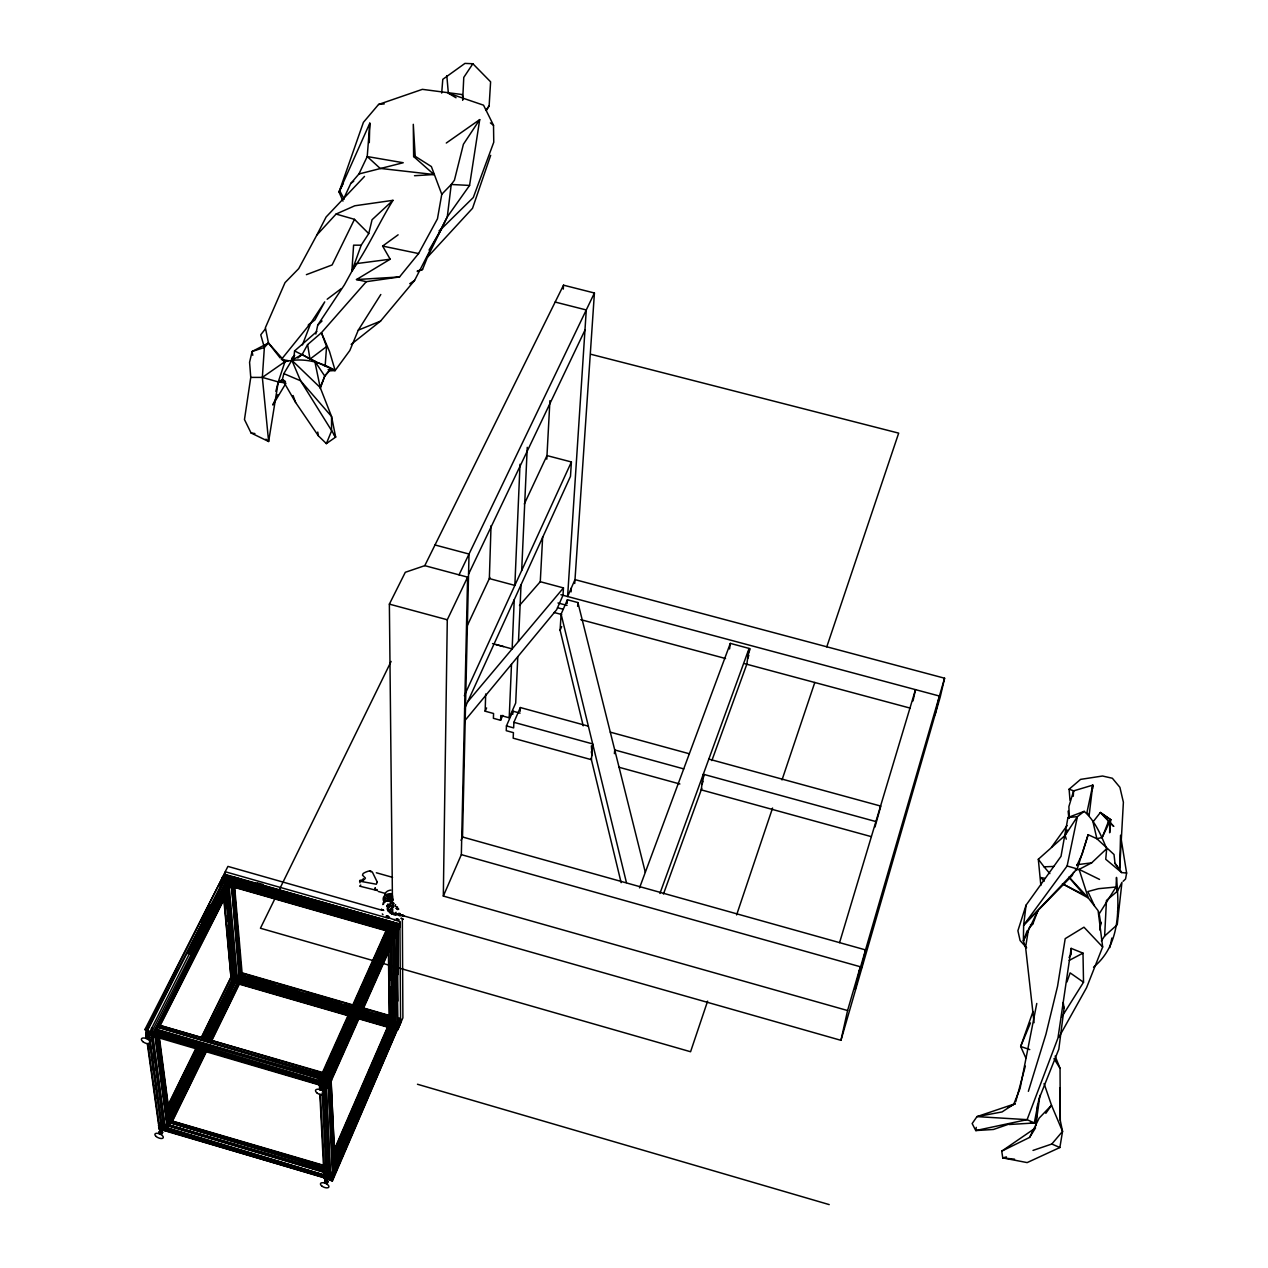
<?xml version="1.0" encoding="UTF-8"?>
<svg xmlns="http://www.w3.org/2000/svg" width="1268" height="1268" viewBox="0 0 1268 1268"><rect width="100%" height="100%" fill="white"/><g stroke="black" fill="none" stroke-linecap="round" stroke-linejoin="round"><path stroke-width="1.5" d="M1101.353 940.951L1104.634 936.022L1106.457 900.454L1117.33 891.261L1116.03 887.014L1116.49 877.408C1119.295 908.934 1120.437 945.04 1093.523 967.167M325.052 1084.584L324.909 1085.059A3.218 1.997 -41.2 0 0 323.705 1085.075L322.341 1084.726A2.488 1.22 22.9 0 0 321.422 1084.98L322.024 1085.868M1109.769 821.157L1109.659 832.775L1110.689 819.651L1100.386 812.519L1093 821.886L1096.883 838.734L1114.017 854.521L1115 863.35L1121.673 872.574L1126.618 873.066L1125.556 878.993L1123.147 881.276M389.609 927.098L388.246 926.86L318.95 1082.032L154.252 1033.689L154.22 1031.28M154.252 1031.566L319.298 1080.922L154.395 1033.008L154.601 1032.152M328.713 1060.951L319.393 1081.747L320.439 1082.238L319.092 1084.901L154.664 1036.606L154.537 1034.593M320.027 1083.839L154.696 1035.053L154.855 1034.102L319.948 1082.349M156.725 1027.017L321.533 1074.551L321.454 1075.565M840.953 1040.331L847.579 1010.533L443.325 896.064L447.287 619.767L467.607 577.146L424.78 565.655L405.3 572.296L389.371 604.123L392.573 912.706L840.953 1040.331L940.222 697.004L944.597 678.221L574.99 579.619L567.604 596.531L586.276 309.963L555.162 302.053M324.085 1176.118L167.091 1128.932L167.107 1126.983M324.006 1174.105L323.831 1174.897L167.233 1128.282L168.058 1126.618M324.117 1177.512L167.471 1131.563L167.36 1129.725M1115 863.35L1121.673 872.574L1105.744 859.26L1106.679 848.704C1101.147 835.422 1095.156 820.967 1084.188 811.361L1067.941 817.527L1061.015 856.328L1026.066 905.162L1023.641 925.149L1023.371 940.983L1025.59 947.291L1034.07 1022.69M443.325 896.064L461.346 854.648L467.607 577.146M461.061 840.351L462.519 836.991L469.017 554.037L435.003 544.971M369.289 142.666L369.812 123.17L339.047 192.054L342.978 201.105M146.438 1035.639A3.852 1.046 -71.4 0 1 146.581 1036.638L146.026 1037.731A3.756 1.014 -71.4 0 1 145.883 1036.844L146.438 1035.655A3.899 2.219 -40.9 0 1 147.849 1035.591L147.96 1035.639A3.582 3.233 49.9 0 1 149.307 1036.431L149.386 1036.527A3.852 1.046 -71.4 0 1 149.529 1037.509L148.863 1038.635A3.804 2.156 -40.5 0 1 147.563 1038.65L147.453 1038.619A3.582 3.202 49.4 0 1 146.486 1038.112M221.742 880.848L221.821 878.772M502.762 715.374L500.606 720.287L493.395 718.306L493.569 713.504L485.153 711.205L485.692 693.976M491.033 525.729L489.353 578.573L514.856 585.404L520.007 464.262M224.071 874.603L399.071 923.849C397.502 927.066 400.926 919.696 399.277 924.007L224.563 874.254L225.07 872.511L224.594 874.254M159.166 1131.928L159.15 1132.023A3.598 0.919 -71.2 0 0 159.277 1132.831L159.372 1132.91A3.408 3.091 55.9 0 0 160.64 1133.655L160.751 1133.687A3.645 2.124 -42 0 0 161.987 1133.687L162.605 1132.593A3.693 0.935 -71.1 0 0 162.494 1131.69A3.503 3.17 56.2 0 0 161.02 1130.85A3.725 2.187 -42 0 0 159.673 1130.882L159.166 1131.928A3.645 2.14 -42.7 0 0 160.386 1131.959L160.497 1131.912A3.487 3.186 57.1 0 0 161.844 1132.752L161.971 1132.768A3.677 0.935 -71.2 0 0 162.082 1133.671M231.568 979.371L230.871 976.804M230.871 977.248L231.172 978.468M231.03 978.357L232.409 978.674L203.054 1038.524M500.606 720.287L500.781 715.485L509.213 717.799L515.696 703.027L517.788 656.681M520.07 713.139L512.906 711.174L506.439 725.914L506.249 730.685L513.429 732.65L513.175 738.182L591.411 759.691L592.679 743.92L513.889 722.316L520.34 707.544L588.352 726.152M509.213 717.799L511.495 664.289M514.237 599.701L512.145 648.915L492.539 643.605M512.763 714.344L512.906 711.174M513.889 722.316L513.651 727.895L506.439 725.914M518.485 641.386L521.037 584.802M521.687 570.505L527.25 447.335M520.165 711.269L520.34 707.544M392.24 911.565L391.733 913.99L392.509 909.584M1092.572 788.934L1092.762 785.146L1073.616 790.867L1069.114 789.203L1069.986 800.298M519.484 605.486L540.279 581.711L542.672 536.633M546.793 459.174L549.916 400.688M563.293 289.12L563.515 285.173L594.423 293.003L574.737 583.47M486.294 110.585L489.131 105.91L490.605 81.818L472.869 63.749L464.96 63.4L442.786 79.329L441.692 93.087M583.217 725.819L560.091 630.18L561.106 614.172L567.398 599.748L577.907 602.569L645.317 872.321M540.279 581.711L563.452 587.908L562.992 595.278L556.652 609.702L464.785 720.731M524.334 503.951L546.984 455.592L571.393 461.964L570.489 476.324L464.595 708.59M327.984 1181.728L327.952 1181.094A3.455 3.011 63 0 0 326.589 1180.191A3.725 2.346 -42 0 0 325.068 1180.175L324.735 1182.22A3.455 3.011 62.8 0 0 325.987 1182.949L326.082 1182.996A3.63 2.298 -41.9 0 0 327.382 1182.996L327.984 1181.728A3.645 2.314 -42.4 0 0 326.668 1181.871L326.558 1181.903A3.614 3.17 64.2 0 0 325.115 1181.015L325.099 1180.239M392.969 200.328C378.609 223.643 367.641 248.686 351.902 271.083L353.598 245.168L361.19 245.184L368.734 233.597L372.063 219.729L392.969 200.328L354.786 205.781L336.083 214.054L316.841 235.04L298.725 268.61L285.015 282.653L265.377 327.699L268.451 342.994L280.18 357.972M567.161 603.505L567.398 599.748M571.06 591.902L571.313 588.051M1073.251 796.272L1073.616 790.867L1068.892 806.559L1069.336 817.892M380.812 294.493L358.289 330.156L349.825 350.507L335.164 370.51C320.075 361.428 302.355 357.481 284.999 361.634L268.451 342.994L252.094 351.505L249.574 362.299L250.747 377.404L244.47 419.549L251.064 432.974L268.626 441.518L262.349 377.404L264.362 347.464L260.748 334.8L265.377 328.872M319.267 1082.286L319.171 1079.29M318.997 1080.257L319.536 1078.751M330.71 1174.231L329.728 1175.214L325.575 1086.169A2.488 1.22 22.9 0 0 324.56 1085.376L324.339 1085.154A3.122 2.679 57.4 0 1 323.102 1084.378C321.739 1081.984 326.526 1085.582 322.817 1084.314A3.202 1.981 -40.9 0 1 321.612 1084.362L321.676 1085.408A3.122 2.694 57.5 0 0 322.912 1086.169L319.124 1084.98L320.313 1080.827M319.076 1081.319L319.742 1080.605L320.756 1081.652M577.637 606.326L577.907 602.569M326.938 1171.743C326.621 1176.831 321.818 1174.089 324.117 1173.93C328.523 1175.848 326.589 1174.469 325.876 1175.404A2.377 1.109 22.4 0 0 326.811 1176.165L329.204 1176.878A2.377 1.109 22.4 0 0 330.092 1176.672L328.856 1175.515L332.676 1175.658M323.8 1174.897L167.138 1127.743C167.836 1125.936 161.369 1125.81 164.729 1127.41A2.362 1.078 24 0 1 163.889 1127.648L161.527 1126.935A2.362 1.078 24 0 1 160.576 1126.174L162.161 1122.196M323.8 1178.162L323.831 1176.339M391.923 912.294C394.031 916.859 396.107 914.703 396.028 912.199M297.79 358.004L302.18 354.469L307.601 344.611L321.422 332.723L329.49 351.458L335.164 370.51L325.147 366.024L326.573 346.576L321.422 332.723L366.309 281.67L399.515 276.947L418.583 253.552L437.46 218.809L441.771 194.273L431.374 166.568L415.222 156.329L413.637 156.535L413.289 124.312L415.222 156.329M319.901 1087.96L320.043 1088.927A3.614 3.122 57.8 0 0 321.375 1089.719L321.486 1089.767A3.804 2.33 -40.3 0 0 322.849 1089.751L323.451 1088.61A3.883 0.792 -72.4 0 0 323.419 1087.627L323.308 1087.564A3.63 3.138 58.4 0 0 321.993 1086.755A3.899 2.409 -40.8 0 0 320.408 1086.755L319.916 1087.881A3.804 2.346 -40.7 0 0 321.264 1087.865L321.39 1087.833A3.709 3.202 58.2 0 0 322.801 1088.736L322.96 1089.719M324.481 1085.329L324.386 1086.216A3.202 1.965 -40.2 0 1 323.182 1086.248L322.912 1086.169M369.812 123.17L367.229 156.55L358.923 173.985L350.808 183.432L343.422 199.234M328.935 1178.844L329.3 1178.78A2.362 1.094 22.4 0 1 330.235 1179.541L329.03 1179.89L332.47 1180.809L397.835 1028.364M322.262 1090.1L320.582 1089.022L319.932 1089.878M324.434 1182.347L327.017 1183.361L324.386 1182.537M396.773 930.68L397.898 926.036L396.805 930.126L223.802 880.769M396.789 928.889L221.884 879.58M396.821 932.804L397.676 1024.005C396.646 1026.953 394.665 1022.341 397.676 1024.005M397.027 931.568L396.139 933.676M397.344 932.345L396.139 933.961L394.871 932.614M395.79 933.898L397.772 931.188L397.867 974.585M397.962 931.124L397.898 931.378M399.531 924.134L399.721 923.659M399.547 926.337L399.626 925.355M399.927 926.322L398.707 929.587L397.391 928.255M614.394 753.652L614.726 749.959L683.721 768.884M1037.652 1104.365L1035.718 1125.968L1039.903 1095.362M397.28 1027.413L398.659 1022.8L397.011 1023.387M359.367 1015.62L397.819 1025.939M397.613 1025.574L359.335 1015.066M398.723 1027.413L398.326 1028.11M400.577 1022.721L399.357 1025.939L400.561 1022.959M293.796 358.004L294.588 350.935L316.857 331.503M326.399 1079.67L325.274 1078.83L325.131 1079.734M1063.218 1002.449L1064.058 1008.219L1058.828 1049.143L1038.904 1099.166L1034.292 1122.988L1009.106 1124.51M729.56 648.962L730.32 643.383L749.103 648.423L746.804 664.242L711.855 760.594M1061.585 1017.285L1083.522 982.24L1082.999 953.14L1071.159 948.369L1057.956 1038.08L1027.112 1119.644L975.774 1130.565L972.16 1123.559L976.978 1116.617L1015.192 1103.699L1008.203 1107.424M976.249 1127.379L975.774 1130.565L993.43 1129.471L1009.962 1123.765M351.157 344.405L380.558 321.105L414.588 280.418L447.287 216.891L469.572 185.429L479.716 119.62L446.288 143.03M395.045 1021.326L394.094 1020.518M387.881 907.428C389.07 902.673 383.776 908.237 390.227 906.145L387.326 908.268M1025.59 947.291L1028.475 929.27M282.574 360.191L284.999 361.634L278.263 381.922L268.626 441.518L265.963 439.156M1001.736 1151.154L1029.6 1137.412L1035.528 1127.918L1001.736 1151.154L1002.766 1157.89L1027.143 1162.598L1059.858 1147.524L1062.552 1131.389L1060.286 1120.547L1059.921 1087.738M155.599 1032.754L155.076 1034.545M398.089 1025.004L398.564 1022.721L393.223 1021.215M360.207 1013.592L398.263 1024.607L400.308 1019.155L399.721 1018.109M388.198 917.129L388.373 917.382A13.298 7.212 23.3 0 0 394.126 919.569L394.459 919.411M391.812 941.791L392.684 1023.45L389.118 1023.419L334.419 1149.315M397.455 1026.018L394.221 1024.512L395.87 1023.514M394.903 1024.338L394.047 936.862M395.901 1024.671L395.061 933.216L396.345 933.549L394.966 932.582M397.55 1022.88L396.773 931.441L397.645 931.14M324.228 1177.148L167.55 1129.344L324.64 1176.086L325.115 1174.913L324.307 1178.384M169.436 1122.497L324.259 1167.812M169.674 1122.766L169.706 1121.831M169.801 1123.068L169.833 1124.621M170.546 1120.785L323.086 1165.593M389.894 1023.355L389.355 1022.388M390.972 986.916L390.893 1023.244L390.084 1021.77M392.7 1023.371L391.511 1023.26L391.828 1022.341A2.282 1.934 -5 0 1 393.032 1021.85L393.46 1021.897M230.982 978.23L232.44 978.642M223.976 896.793L230.998 977.057L234.009 978.595L204.639 1038.508M231.22 978.341L230.839 979.039M1099.689 929.904L1101.163 922.343M332.596 1174.802L328.46 1084.964L332.961 1173.803L331.519 1173.883M335.386 1169.35L330.948 1079.654M1036.78 1003.464L1020.074 1088.483L1013.718 1104.254L1002.053 1111.941L976.978 1116.617L1027.112 1119.644L1034.292 1122.988L1030.504 1122.402M329.141 1175.499L329.696 1175.103M332.279 1175.531L330.726 1175.499L331.186 1174.39L332.596 1174.77M334.689 1169.952C331.994 1170.84 333.959 1166.798 335.037 1169.048L331.138 1080.431L329.934 1079.781M332.961 1173.835L329.49 1082.65M329.157 1081.493L330.33 1082.111L334.276 1170.681L333.452 1171.299L334.498 1171.41M167.645 1125.841L324.275 1172.472L324.117 1173.851M323.086 1085.582L327.366 1174.184L326.13 1173.597M321.739 1073.837L321.739 1074.693L157.28 1026.494L157.232 1025.606M328.571 1086.264L327.287 1086.042M331.582 1080.399L330.488 1082.951L329.49 1082.809M236.387 975.504L235.816 974.68M321.66 1084.283L319.853 1084.6L320.012 1088.61M328.919 1175.214L324.703 1086.724L325.575 1086.169M325.654 1086.296L396.234 929.761L394.887 928.572L396.218 929.777M330.726 1175.499L326.605 1086.961L395.679 931.837L396.662 932.234L395.822 931.774M323.784 1173.629L324.767 1172.361M324.291 1173.185L325.448 1173.978L326.019 1172.852M324.497 1172.028L167.899 1125.413L324.687 1171.537M324.117 1176.45L324.037 1175.88M396.995 931.695L397.122 929.095M397.597 930.807L397.835 1001.054M398.96 924.847L399.896 922.042M399.024 925.196L399.721 927.257M1073.663 872.321L1072.11 875.649L1023.641 925.149L1067.117 865.981L1077.404 816.64L1084.188 811.361M377.341 890.548L359.684 886.158L360.73 885.08M398.089 1025.067L397.645 1026.113M400.561 1018.838L399.325 1021.675L399.785 1020.692M1109.849 947.561L1111.878 938.051M1117.568 911.438L1118.376 907.634M315.811 334.039L317.761 325.004L344.405 284.872L356.086 263.649L390.179 259.211L382.619 246.071L398.12 234.818M359.953 882.797L359.938 880.357L364.328 879.596L365.422 878.106L362.489 875.158L363.139 873.525A15.406 12.141 -10.2 0 1 369.305 870.957L372.301 871.956L377.23 882.053M388.642 898.695L390.496 898.077A1.997 1.094 23.4 0 1 392.398 899.915A1.997 1.094 23.4 0 1 390.005 900.185M874.968 827.053L880.8 806.099L708.828 759.088M163.683 1121.8L164.254 1122.703M913.008 700.919L915.496 689.634L839.575 942.631M187.743 953.695L224.848 879.818L221.662 879.231L144.996 1029.41L146.153 1031.138M855.25 989.389L860.322 966.755L461.346 854.648M861.463 968.039L865.537 949.906L462.519 836.991M223.422 880.467L222.122 879.358L223.437 880.42L146.882 1030.646L145.519 1030.282L222.756 876.885L399.452 926.575M227.051 881.038L230.015 881.434L230.411 883.384L154.205 1033.705L153.19 1033.214L229.587 881.418L228.525 881.117L151.748 1032.057A2.488 1.205 24.7 0 1 150.876 1032.326L148.404 1031.597A2.488 1.205 24.7 0 1 147.389 1030.773L224.42 880.024M383.728 900.438L385.361 898.838L383.538 902.673M147.785 1034.244L147.833 1034.006A2.488 1.189 24.7 0 1 148.689 1033.737L151.177 1034.466A2.488 1.189 24.7 0 1 152.192 1035.29L151.764 1035.893M149.085 1034.339L149.038 1035.322L148.736 1033.499A2.536 2.092 -13.6 0 1 149.148 1033.261L150.638 1033.499L148.927 1032.58L150.432 1033.483L152.334 1029.854M151.748 1032.057L151.161 1031.153M154.601 1036.479L151.542 1035.512M393.762 903.355A2.409 1.918 4.8 0 1 391.891 902.008A2.441 1.886 -12.9 0 1 391.764 901.516L391.923 900.74M935.055 714.787L939.398 696.037L560.916 594.724M239.24 978.104C238.115 981.036 236.339 976.392 239.24 978.104L231.426 883.685M237.449 977.612L236.466 978.452L228.62 888.9M231.6 886.221L239.604 977.248L238.226 977.311M206.319 1038.666L235.658 978.753L238.796 979.324L240.207 976.931L232.329 885.793M233.153 885.238L240.777 974.696M234.279 887.457L241.316 973.84L240.017 973.491L240.619 972.429M234.691 887.441L242.093 972.984L241.126 975.108L240.429 974.601M390.75 895.715L392.367 895.715M326.573 346.576L309.994 359.129L302.18 354.469L291.846 360.255L283.81 373.632L282.384 379.592L295.634 402.495L318.331 435.78L326.367 443.626L335.655 437.095L331.55 416.475L320.218 387.564L314.749 361.095L294.588 350.935M231.838 975.9L231.378 976.915L232.535 977.311L228.351 925.038M233.661 978.072L233.471 976.455A2.298 1.886 -9.7 0 1 234.691 975.98L236.593 976.455M235.927 978.722L236.466 978.373M387.913 907.286L387.802 909.822L388.357 906.065L390.243 905.225M163.398 1122.608C164.84 1128.678 155.441 1123.48 159.403 1126.491M159.388 1129.471L163.081 1129.899L160.973 1129.106A2.362 1.078 24 0 1 161.797 1128.869L164.158 1129.582A2.362 1.078 24 0 1 165.125 1130.343L164.713 1130.866M223.786 880.103L223.913 880.563A2.377 1.252 25.2 0 0 224.864 881.387L226.829 881.989M167.186 1125.524C166.251 1128.52 163.699 1124.082 167.186 1125.524L155.045 1035.322L154.157 1036.4L152.683 1035.433L229.492 882.861L230.411 883.384M155.742 1036.305L167.17 1124.367L323.055 1170.253M168.105 1120.484L169.88 1119.929L158.944 1037.414M323.768 1168.985L168.264 1122.259L169.056 1121.53L157.803 1037.097M170.229 1120.215L159.372 1037.398M160.671 1123.527L160.117 1124.732L158.96 1124.272L147.738 1043.596M161.337 1125.524L161.987 1124.779L160.782 1124.367M161.987 1124.938L149.608 1034.625M163.493 1125.952L164.412 1125.508L151.637 1035.1L163.715 1126.222M165.331 1125.001L164.412 1125.508M159.071 1124.843L158.579 1123.813M158.928 1124.098L159.324 1123.21M228.097 881.751L227.527 880.848L190.2 954.439M167.249 1130.2L166.346 1130.438M202.959 1053.011L166.346 1128.837L205.59 1050.031M387.897 907.539C386.264 906.652 386.867 903.434 388.642 906.604M157.406 1028.554L230.142 884.953M160.18 1024.607L230.3 886.11L228.922 885.952M160.56 1024.798L230.633 886.411L230.221 884.509M324.053 1176.197L324.83 1174.707M275.853 391.337L278.263 381.922L282.384 379.592L285.474 381.462M165.268 1126.222L153.048 1036.035L153.761 1034.862M152.128 1035.338L153.095 1034.783A2.536 2.092 -13.6 0 0 153.016 1034.387M151.97 1035.687L164.254 1125.873M153.19 1035.29L152.746 1035.116A2.488 1.189 24.7 0 1 151.732 1034.292L151.526 1032.849A2.488 1.189 24.7 0 1 152.398 1032.58L153.444 1033.341A2.536 2.092 -13.4 0 0 153.967 1034.434M384.949 897.427L384.347 899.694L385.218 897.015M203.419 1038.112L233.502 978.563M1015.7 1101.813L1025.321 1066.119M207.572 1039.823L236.577 979.181L206.969 1039.237M209.886 1040.505L238.479 982.335M237.655 982.779L238.828 982.859L210.409 1041.107M210.678 1039.617L239.081 981.448L238.115 979.356M238.923 984L237.623 983.033L238.923 984L211.407 1040.41M211.772 1040.6L239.287 984.19L239.002 982.51M223.374 878.201L223.85 877.25M165.284 1125.049C166.346 1131.516 157.961 1128.171 163.841 1124.447M847.579 1010.533L860.322 966.755M859.308 971.32L944.597 678.221M398.643 1023.308L360.207 1012.625M398.136 1019.741L399.547 1021.168M397.803 1028.047L397.914 1025.701M324.037 1174.897L325.337 1175.293M397.708 930.363L399.262 927.288L398.754 929.492M155.425 1028.871L320.265 1077.023L320.043 1078.006L155.251 1029.521L319.996 1077.784L320.202 1078.719M321.073 1075.09L321.311 1074.82M319.774 1083.458C319.71 1081.636 318.109 1085.788 320.899 1084.822M1100.386 812.519L1113.637 826.308L1100.386 812.519L1110.689 819.651L1102.193 837.451L1096.883 838.734L1088.134 834.677L1082.238 853.935L1076.786 865.632M155.916 1032.58L155.695 1034.53M221.789 878.47L221.9 880.769M224.087 874.27L225.118 872.099L225.387 873.7M1028.364 1091.336L1045.957 1034.181L1057.56 986.266L1065.199 938.653L1083.966 927.193L1102.653 946.99L1086.549 987.724L1058.97 1037.145M1026.066 905.162L1017.903 930.744L1020.106 940.539L1026.668 947.814M1023.641 925.149L1077.214 868.929L1088.134 834.677M146.47 1037.446L148.293 1038.096L146.169 1037.858M707.607 1001.134L690.569 1051.743L260.431 928.239L391.099 661.436M736.613 914.91L772.561 808.049M782.007 779.931L814.801 682.453M826.784 646.839L898.679 433.133L590.983 354.311M318.839 1080.621L387.881 926.654L391.13 927.859M390.798 927.764L390.068 927.415L321.264 1081.81A2.504 1.22 22.9 0 0 322.246 1082.634L324.767 1083.363A2.504 1.22 22.9 0 0 325.702 1083.11L394.348 929.206L393.873 928.303M323.403 1080.368L321.723 1084.203A2.488 1.22 23 0 1 320.788 1084.457L320.344 1084.378M396.63 929.365L393.128 927.954L324.529 1082.349L393.777 928.319M490.684 155.314L472.536 208.285L427.427 257.261L422.529 269.498L417.362 271.542M325.702 1083.11L343.565 1043.104M327.096 1084.251L328.127 1084.695L396.995 929.793L224.024 880.42M327.35 1087.484L326.383 1086.407M325.844 1086.28C322.231 1086.232 329.934 1089.561 327.841 1085.82M387.881 926.654L388.61 928.667M390.068 927.415L390.116 927.986A2.377 1.284 23.2 0 0 391.035 928.81L393.445 929.492A2.377 1.284 23.2 0 0 394.348 929.206M327.192 1086.391L395.711 932.139L396.836 932.503M1033.008 1011.547L1020.661 1046.48L1025.828 1057.94M396.234 933.613L327.81 1087.453M396.615 933.803L328.206 1087.643M1066.911 982.003L1070.144 972.889L1083.522 982.24M351.902 271.083L361.19 245.184M323.578 1174.295L324.434 1174.089M663.465 894.003L701.775 788.395M328.761 1178.574L326.906 1178.067A2.362 1.094 22.4 0 0 326.019 1178.273L326.51 1179.082M659.915 893.465L749.103 648.423M702.567 779.741L704.406 774.685M748.294 653.987L750.196 648.756M701.949 784.432L703.169 781.072M747.613 658.726L748.865 655.239M320.233 388.468L324.751 376.089L330.774 368.433M1067.101 829.969L1065.12 835.406L1038.318 859.26L1040.854 885.413M331.503 1179.652L396.519 1026.478M389.054 1023.593L389.387 1025.13M333.849 1155.782L390.782 1023.878L389.545 1024.243M330.742 1180.334L332.121 1180.524L330.742 1180.302M386.518 1031.566L390.005 1024.592M332.47 1180.809L331.534 1179.002M391.78 1024.385L391.241 1024.671A2.267 1.157 22.6 0 0 392.113 1025.432L394.411 1026.097A2.267 1.157 22.6 0 0 395.283 1025.844L394.76 1025.02L334.102 1165.213M333.991 1159.364L392.097 1023.989M334.229 1163.089L394.411 1024.655M639.532 887.885L730.32 643.383M1027.159 930.775L1023.371 940.983L1037.715 911.09L1035.48 913.99M397.47 1028.633L395.87 1028.649M397.074 1029.87L395.822 1028.919L397.074 1029.87L332.089 1180.619M400.117 1020.613L400.133 1023.022M400.228 1022.8L400.577 1021.437M1037.715 911.09L1032.96 923.611L1028.744 928.366M302.418 344.944L310.866 322.912L324.735 301.879L314.892 319.932L308.679 324.83M320.17 1089.909L320.17 1089.038L322.167 1089.941M323.831 1173.439L324.243 1172.488M324.434 1176.783L324.608 1175.293M399.61 927.574L399.055 926.591M222.788 876.885L397.898 926.607M399.42 923.912L397.486 927.954L222.55 877.868M321.026 1076.944L321.961 1074.519M1102.193 837.451L1108.264 821.981L1110.689 819.651L1108.264 821.981M328.111 369.685L335.164 370.51L329.411 370.89L324.751 376.089L320.218 387.564L291.846 360.255L300.548 380.749L335.655 437.095L333.468 434.005M326.367 443.626L331.55 430.946L331.55 416.475L300.548 380.749L283.81 373.632M392.367 900.312L392.478 900.011A2.441 1.886 -12.9 0 1 392.953 899.725M1030.504 1022.88L1020.661 1046.48L1029.759 1049.587M167.693 1126.65L167.614 1125.857M230.95 976.883L223.723 898.663M169.262 1124.082L170.213 1121.768M156.123 1030.313L236.641 1053.106M377.198 882.338L376.311 884.224L359.557 881.149M155.251 1029.521L155.14 1030.694L196.128 1042.724M156.519 1026.7L321.01 1075.755M156.535 1028.697L157.01 1026.319M157.565 1026.319L157.153 1029.378M326.082 1182.996L326.558 1181.903M328.872 1173.582L327.826 1177.845L328.935 1177.734L327.207 1177.084L328.65 1177.893L330.33 1174.2M335.751 1161.646L352.029 1124.019M353.582 1120.421L355.896 1115.047M357.449 1111.465L359.779 1106.092M395.283 1025.844L333.928 1167.796M330.552 1176.149L395.743 1025.97M331.645 1176.466L332.311 1178.226L331.423 1177.718L396.726 1027.27M330.71 1179.652L397.074 1026.383L395.838 1025.289M397.772 1025.035L361.634 1013.766M397.661 1026.668L359.557 1015.256M399.959 1020.724L400.308 1019.155M332.01 1179.62L397.819 1026.367M398.089 1027.968L397.74 1029.568M397.803 1029.664L398.612 1027.777M335.655 1148.729L340.268 1138.093M343.406 1130.882L345.768 1125.445M347.337 1121.815L356.784 1100.053M359.89 1092.921L385.012 1035.037M343.802 1130.517L345.372 1126.887M348.526 1119.644L350.887 1114.207M374.076 1060.761L376.342 1055.562M377.832 1052.107L380.099 1046.908M381.589 1043.453L383.855 1038.254M385.361 1034.783L387.612 1029.6M324.418 1175.991C321.723 1178.02 327.778 1178.337 324.656 1178.558M393.286 1017.808L393.555 999.517M325.813 1174.913L327.35 1171.363M334.276 1155.402L391.194 1024.148M328.253 1173.154L325.939 1178.479L328.602 1171.775M339.776 1146.494L341.314 1142.944M324.782 1182.125L325.115 1181.047M380.733 1051.949L382.239 1048.477M393.825 1026.652L392.573 1026.446L334.324 1161.013M324.592 1181.269A3.63 2.314 -42.7 0 0 325.892 1181.3L326.589 1180.191M334.102 1165.435L394.728 1025.051M346.972 1137.634L333.991 1167.638L347.02 1137.539M560.091 630.18L561.661 626.582M334.023 1151.281L389.466 1023.609M323.673 1079.987L321.343 1085.202L391.273 927.859M333.753 1057.401L335.291 1053.93M392.826 930.126L391.511 929.92L323.229 1084.346L324.323 1084.378L326.716 1079.005M328.317 1075.422L333.104 1064.692M337.098 1055.737L339.491 1050.38M326.193 1082.523L327.683 1083.696L326.161 1082.555L394.839 928.588M379.148 967.405L327.096 1084.235L395.648 929.872M379.924 965.645L396.171 930.411M396.963 928.335L221.932 878.153L223.025 876.156L397.93 926.036M397.486 927.954L398.089 926.686M333.373 1050.554L335.703 1045.355M339.634 1036.574L342.011 1031.28M343.596 1027.746L357.132 997.567M361.174 988.533L363.599 983.112M365.232 979.498L368.465 972.271M371.698 965.043L374.868 957.974M376.453 954.455L381.192 943.867M382.777 940.333L385.155 935.039M324.037 1079.005L320.836 1085.566M328.697 1068.607L330.71 1064.201M333.817 1057.274L335.354 1053.803M343.913 1034.64L345.498 1031.106M350.237 1020.502L351.822 1016.968M354.612 1010.659L356.99 1005.35M360.223 998.122L361.84 994.508M365.438 986.488L367.054 982.874M370.731 974.632L373.157 969.196M376.691 961.35L379.069 956.04M386.978 938.352L388.563 934.801M319.599 1089.307L320.455 1087.738A3.883 0.792 -72.4 0 0 320.408 1086.755M327.461 1071.333L329.886 1065.912M321.39 1087.833L321.993 1086.755M323.372 1082.793L324.022 1081.366M367.435 987.756L369.828 982.399M371.429 978.817L376.216 968.102M381.811 955.581L384.997 948.432M386.597 944.85L391.384 934.12M392.066 907.254L391.764 908.411L391.78 906.937M395.584 904.639L395.03 906.351L397.47 906.889M321.787 1074.662L322.072 1073.093M485.153 711.205L486.611 707.924M392.414 899.075L389.989 904.924L387.675 904.1M389.989 904.924L392.224 899.947M464.326 695.704L571.393 461.964M427.427 257.261L447.287 216.891L451.249 184.478L454.419 180.23L463.406 144.267L479.716 119.62M467.242 625.758L489.908 577.4M468.558 574.166L584.96 330.14M459.032 574.848L594.423 293.003M343.343 183.163L339.047 192.054L363.409 122.346L378.593 104.436L422.371 89.346L462.281 94.561L463.153 99.237M208.887 1040.87L238.638 981.052M202.024 1051.426L165.315 1127.648L166.552 1127.997L203.435 1052.519M209.363 1040.378L238.622 980.465M166.029 1128.06L204.972 1049.856M209.394 1040.949L238.653 981.036M168.581 1125.445L204.814 1050.918M171.909 1120.009L206.177 1049.793M168.073 1129.455L167.614 1131.167L323.942 1177.75M172.083 1121.023L206.335 1050.807M172.448 1121.213L206.7 1050.998M168.184 1130.216L167.677 1131.151M336.083 214.054L354.485 219.332L332.121 264.949L306.38 274.665M162.653 1120.849L160.101 1126.047L158.674 1125.096L160.101 1126.032M167.756 1110.451L198.807 1047.194M168.121 1110.055L197.459 1050.253M163.081 1120.833L162.145 1122.545A2.425 2.029 -15.7 0 1 160.846 1123.083M235.23 973.792L234.374 975.361A2.298 1.87 -9.7 0 1 233.153 975.837M168.501 1112.195L198.68 1050.649M170.53 1109.326L182.259 1085.677M204.925 1039.142L215.116 1018.347M158.975 1133.006L159.8 1131.769A3.693 0.935 -71.1 0 0 159.689 1130.85M160.497 1131.912L161.02 1130.834M169.849 1112.163L200.804 1049.001M205.955 1038.476L234.326 980.56L235.547 980.75M169.373 1114.112L200.376 1050.807M160.751 1133.687L161.369 1132.609A3.645 2.14 -42.2 0 1 162.605 1132.593M169.167 1116.189L201.01 1051.156M206.953 1039.015L236.276 979.102M169.183 1116.411L201.026 1051.378M229.698 993.446L231.41 989.943M167.265 1122.212L201.628 1051.965M207.968 1039.284L237.274 979.371L238.13 979.578M167.677 1105.839L195.367 1049.508M201.327 1037.382L230.744 977.517M168.042 1106.029L195.716 1049.698M201.691 1037.557L231.41 976.851M169.928 1103.572L176.743 1089.719M194.147 1054.279L195.89 1050.728M207.809 1026.462L213.769 1014.337M424.78 565.655L563.515 285.173M1029.6 1137.412L1039.174 1118.107L1051.505 1105.252L1044.071 1083.554M272.842 404.746L277.866 394.617M397.534 1027.302L359.209 1016.254M398.485 1023.688L360.191 1012.403M154.347 1032.358L154.823 1030.409L319.805 1079.005M155.98 1029.6L229.777 884.382M154.284 1033.689L154.664 1032.628M153.983 1035.338L155.695 1031.946M237.243 1058.384L155.346 1034.355L154.728 1035.56L319.235 1084.473M147.072 1031.486C145.788 1038.207 145.218 1030.218 146.454 1033.325M197.047 936.909L207.144 917.24M197.729 935.958L205.812 920.077M145.883 1036.748A3.804 2.156 -40.9 0 0 147.183 1036.717L147.849 1035.591M148.34 1034.117L150.02 1034.498L149.085 1034.799M149.228 1033.135L225.419 882.512L226.433 882.496M189.518 953.821L226.813 880.499M147.563 1038.666L148.229 1037.541A3.82 2.156 -40.7 0 1 149.529 1037.509M205.59 925.054L207.366 921.551M222.851 877.076L223.025 876.156M169.849 983.175L176.886 969.37M201.152 921.82L209.886 904.702M219.554 885.746L221.314 882.306M316.841 235.04L326.13 216.955L364.502 176.426M386.819 901.199C386.36 901.294 390.845 900.755 388.119 899.44M322.231 1072.855L322.516 1073.933M399.705 925.577L399.911 924.911M396.947 931.394L227.939 883.035M319.568 1088.626L319.425 1084.235L320.915 1084.837M1117.33 891.261L1121.942 882.417L1117.235 924.737L1104.634 936.022M370.874 871.734L371.112 871.306A9.351 5.326 -14.7 0 0 369.891 870.831M170.261 1120.437L323.229 1165.197M167.852 1131.151L164.602 1130.58M429.044 250.113L441.866 228.446L473.313 197.491L493.759 142.238L493.521 125.31L483.536 105.181L448.349 93.182L446.811 75.652M272.985 404.777L285.918 383.269M157.597 1024.877L322.421 1072.427M390.893 895.557L392.636 896.032M225.102 873.684L224.388 877.107M148.895 1032.628L150.559 1033.357M1098.611 914.783L1116.03 887.014L1098.532 888.678L1087.865 891.547L1094.474 905.843M387.089 899.979L386.835 900.977M145.693 1037.858C148.293 1037.097 149.18 1040.473 146.486 1037.573M472.869 63.749L463.771 77.396L462.661 100.362M162.003 1127.87L163.572 1128.568M1069.051 957.435L1071.238 954.233L1071.159 948.369M388.8 905.938L389.609 905.526M326.241 1173.328L326.494 1172.979A2.409 2.108 -11.4 0 1 327.762 1172.44L329.775 1172.948M327.651 1171.378L327.398 1171.743A2.409 2.092 -11.3 0 1 326.589 1172.171M1045.799 1113.352L1051.505 1105.252L1062.552 1131.389L1051.806 1144.021L1033.008 1150.425M1051.505 847.262L1067.07 825.579M328.602 1084.663L329.585 1085.059L327.366 1087.722M330.647 1081.43L329.3 1081.002M328.951 1085.329L327.445 1085.376A2.52 2.156 -8.8 0 1 326.954 1084.647M328.222 1087.056L326.351 1086.438M320.693 1082.856L321.311 1083.665M322.595 1085.281L322.167 1084.425A2.52 2.156 -9.1 0 1 322.563 1084.172M398.802 928.208L397.534 927.843M388.626 900.803L391.432 901.802L389.862 901.928M486.088 109.936L489.131 105.91M167.598 1124.573L166.156 1124.653M160.909 1124.114L161.179 1123.765A2.425 2.045 -15.8 0 1 162.463 1123.226L164.444 1123.733M168.628 1119.375L169.88 1119.929M392.525 911.28L391.955 912.152L390.829 911.486M231.093 886.047L230.586 886.49M387.691 929.602L229.571 884.462L231.045 885.238L228.969 885.999M467.718 701.759L563.452 587.908M503.459 646.569L496.01 644.556M326.779 1183.646L324.592 1182.458M291.719 358.86L294.382 355.928M268.451 342.994L264.362 347.464L252.094 351.505L252.792 355.309M395.394 913.784L398.818 913.752M292.179 357.877L294.699 355.23M441.771 194.273L451.249 184.478L469.572 185.429M1030.789 925.735L1032.96 923.611L1030.361 924.99M1075.28 869.896L1079.1 869.388L1091.637 862.858L1106.679 848.704M317.761 325.004L322.04 320.978M399.468 913.515L398.691 914.545L399.975 915.401M322.785 1083.728L324.323 1084.378M169.135 1125.033L323.736 1170.903M390.306 897.031L391.907 897.11M392.319 900.169L392.414 900.09A2.124 1.157 23.4 0 1 389.926 900.359M324.56 1173.217L320.297 1094.347M439.029 230.887L441.866 228.446M327.334 1177.338L328.792 1177.782M1069.114 789.203L1080.59 779.376L1102.526 776.016L1112.369 778.251L1119.898 787.317L1123.385 802.248L1119.692 868.865L1120.547 835.247L1126.618 873.066M387.311 899.884L388.991 899.583L387.881 899.313M308.219 325.099L310.866 322.912L281.353 359.478L288.232 360.651M363.25 878.534L362.965 880.626M386.344 896L389.736 894.828M350.808 183.432L353.724 181.213M327.176 299.232L341.314 288.597M250.747 377.404L262.349 377.404L284.999 361.634M409.754 283.747L414.588 280.418M383.95 902.103L384.172 901.96M144.996 1029.41L148.578 1030.63L147.262 1030.202M145.392 1029.616L146.882 1030.63M397.581 1025.083L396.615 1025.289M151.431 1027.968L152.762 1028.38L151.526 1028.76M391.241 902.055L391.352 901.992A1.997 1.094 23.4 0 0 389.783 900.09A1.997 1.094 23.4 0 0 387.834 900.977M366.309 281.67L356.482 279.562L390.179 259.211M160.465 1125.667L161.591 1126.111M399.816 1024.29L397.676 1029.901L396.662 1030.139M318.902 1080.447L322.532 1081.636L321.184 1081.255M324.386 1081.858L327.778 1082.888L328.111 1084.758M388.04 906.953L390.37 905.717M1069.193 960.415L1082.999 953.14M222.724 878.09L224.357 874.127M358.289 330.156L380.558 321.105M1013.718 1104.254L1015.192 1103.699M390.227 908.744L391.194 908.395M398.612 913.974L395.41 914.307M262.349 377.404L278.263 381.922L283.588 380.115M319.948 1088.816L322.389 1089.783M391.923 894.669L386.756 895.779L392.351 894.637M390.512 897.76L392.969 898.299M388.515 897.506L384.014 899.694L383.411 903.925M388.626 906.683L390.116 906.271M417.283 270.972L422.529 269.498M325.068 1078.862L326.193 1079.226M397.138 914.608L395.267 914.688L400.165 914.149M358.923 173.985L403.224 162.732L367.229 156.55L380.146 168.406L434.021 174.524L413.637 156.535M1006.459 1156.923L1002.766 1157.89L1014.574 1159.19M325.892 1181.269L326.003 1181.237A3.535 3.091 63.9 0 0 327.334 1182.093L327.493 1182.981M147.944 1032.754L148.15 1031.534M396.741 914.339L397.898 914.165M229.92 882.322L228.494 881.149M392.541 904.258L393.635 904.433M1076.754 864.728L1091.637 862.858M159.292 1132.784L161.337 1134.21M389.561 927.891L388.246 927.51M390.655 908.522L391.796 908.395L391.606 907.27M151.019 1031.423L150.369 1030.789L153.729 1031.803M147.373 1034.625L145.915 1033.404L146.486 1037.858M152.715 1035.401L153.745 1036.495M378.593 104.436L384.252 103.897M1067.941 817.527L1077.404 816.64L1065.12 835.406L1066.261 839.178M322.072 1085.614L323.689 1085.899L323.435 1085.012M165.125 1126.872L166.568 1127.965M160.529 1129.645L159.705 1129.392M414.509 175.729L434.021 174.524M356.482 279.562L399.515 276.947M330.568 1176.149L331.455 1176.387M331.915 1177.259L330.536 1176.181M1038.318 859.26L1044.071 866.821L1053.819 866.44M391.321 900.454L389.767 900.058M147.833 1032.041L147.88 1032.057A2.488 1.189 24.7 0 0 146.85 1031.122L146.137 1031.122M333.167 1170.095L334.276 1170.681M278.263 381.922L285.142 382.857M149.481 1032.12L149.291 1032.089A3.075 1.728 -40.4 0 0 148.324 1032.2L148.277 1032.231A3.17 0.856 -71.4 0 1 148.34 1033.087L148.483 1033.261A2.964 2.663 50.3 0 1 149.465 1033.753L149.64 1033.911M251.064 432.974L254.9 433.545M393.651 905.574L392.256 904.607M397.201 913.879L400.339 914.386M146.755 1033.404L147.183 1033.483A2.488 1.189 24.7 0 0 148.039 1033.214L147.849 1031.772M153.777 1036.733L155.362 1034.371M165.743 1127.981L165.347 1127.902A2.362 1.078 24 0 0 164.507 1128.124L164.681 1129.423A2.362 1.078 24 0 0 165.648 1130.184L166.076 1130.359M159.958 1128.536L160.354 1128.615A2.362 1.078 24 0 0 161.179 1128.393L161.004 1127.078A2.362 1.078 24 0 0 160.037 1126.317L159.625 1126.158M1044.547 878.264L1040.854 877.551L1044.166 881.212M325.004 1177.718L325.416 1177.798A2.362 1.109 22.4 0 0 326.304 1177.576L326.241 1176.308M389.958 897.998L390.465 898.093A1.997 1.094 23.4 0 0 388.674 898.869M147.833 1033.325L148.118 1033.357A3.154 1.823 -42.3 0 0 148.895 1033.309L149.18 1033.325A3.091 2.758 49.5 0 0 150.448 1034.086L150.591 1034.26A3.186 0.856 -71.4 0 0 150.607 1034.751M382.619 246.071L418.583 253.552M146.517 1037.906L148.229 1039.078M557.983 602.966L567.034 605.391M557.54 607.721L563.166 609.242M554.1 612.476L561.724 614.536M580.76 619.64L725.534 658.52M744.57 663.639L910.281 708.146M389.371 604.123L447.287 619.767M610.273 732.143L689.332 753.763M876.14 821.632L703.296 774.241L701.236 789.869L870.91 836.531M619.006 767.267L679.886 784.004M163.065 1129.202A3.075 1.823 -42.8 0 1 164.158 1129.186L164.016 1128.235A2.948 2.663 55.8 0 0 162.811 1127.521L162.558 1127.442A3.075 1.791 -41.9 0 0 161.464 1127.474L161.607 1128.441A2.948 2.694 57.3 0 1 162.811 1129.138L163.049 1129.217M376.342 872.764L392.541 877.345M378.339 891.467L385.282 893.433M381.478 910.107L227.939 866.409L225.213 871.734L388.499 918.27M394.189 919.886L399.896 921.503L400.593 1023.197L402.891 1017.839L402.352 919.966M257.214 882.829L262.872 884.446M232.535 876.759L238.194 878.375M388.563 921.25L394.063 922.803M223.818 875.094L398.596 924.943M334.784 907.413L338.588 908.506M361.158 914.941L364.819 915.987M370.304 917.541L373.965 918.587M229.318 883.051L396.662 930.823L395.648 930.347M232.377 884.684L247.466 888.995M251.238 890.073L266.328 894.368M268.214 894.907L273.888 896.539M277.676 897.617L300.405 904.1M304.193 905.178L309.868 906.81M311.769 907.349L326.986 911.692M330.789 912.77L353.598 919.284M357.259 920.33L362.743 921.899M366.404 922.945L371.889 924.515M375.55 925.545L386.534 928.683M229.746 885.666L387.675 930.76M387.548 931.156L229.159 885.841L237.433 978.737M239.747 972.16L352.995 1004.953M362.489 1007.695L389.118 1015.399M398.802 1018.204L399.578 1019.63L398.247 1019.313M239.62 972.54L352.869 1005.334M362.363 1008.076L388.991 1015.779M239.684 973.618L243.44 974.696M254.725 977.961L260.352 979.593M267.881 981.781L273.508 983.413M281.052 985.585L286.711 987.233M311.231 994.334L316.905 995.966M324.465 998.17L330.156 999.802M381.383 1014.638L387.089 1016.286M238.907 974.03L352.393 1007.014M361.538 1009.534L390.671 1017.982M239.541 974.474L245.168 976.106M248.94 977.2L271.479 983.73M279.008 985.918L284.666 987.55M288.438 988.644L297.869 991.37M305.414 993.557L316.731 996.838M318.633 997.377L328.095 1000.119M331.883 1001.229L341.361 1003.971M345.15 1005.064L350.824 1006.713M362.204 1009.994L367.91 1011.658M375.502 1013.861L390.718 1018.267M238.432 975.076L351.759 1007.901M362.902 1011.135L390.227 1019.044M313.037 997.124L316.81 998.217M304.368 995.317L308.14 996.41M233.93 975.06L351.093 1009.011M360.429 1011.705L389.577 1020.154M239.604 977.248L240.207 976.931M239.335 977.39L351.791 1009.883M239.367 977.596L350.871 1009.914M233.264 976.566L350.475 1010.533M350.713 1010.834L233.534 976.867M230.903 977.85L349.984 1012.371M233.074 978.595L350.222 1012.561M232.868 978.944L350.031 1012.91M232.726 979.578L349.873 1013.544M233.201 979.99L350.269 1013.94M357.766 1016.112L397.819 1027.73M237.591 981.527L267.659 990.245M275.172 992.416L297.806 998.994M301.578 1000.087L337.51 1010.501M341.298 1011.595L346.988 1013.243M362.157 1017.649L367.863 1019.298M371.667 1020.391L386.867 1024.813M236.815 981.955L350.095 1014.796M357.608 1016.984L388.547 1025.955M236.878 983.017L350.111 1015.858M357.703 1018.061L388.135 1026.89M236.751 983.397L349.984 1016.239M357.576 1018.442L388.008 1027.27M1067.117 865.981L1077.214 868.929M417.473 1084.251L829.209 1204.6M157.85 1024.734L322.294 1072.934M271.621 1059.129L277.232 1060.777M314.797 1071.793L322.326 1074.075M294.049 1068.147L301.546 1070.351M238.495 1053.66L313.481 1075.66M317.222 1076.754L320.978 1077.863M167.328 1036.622L172.908 1038.254M239.113 1058.938L319.98 1082.777M390.845 911.93L389.593 909.869M200.185 1130.057L205.733 1131.706M242.87 1142.753L248.433 1144.402M272.668 1151.613L281.987 1154.387M324.45 1167.923L169.864 1121.308M324.703 1171.743L168.105 1124.954M326.97 1179.446L324.339 1178.622M162.272 1128.615L162.145 1128.583A3.075 1.791 -41.7 0 1 160.925 1128.568L160.941 1129.455M162.795 1129.154L162.922 1129.186A2.885 2.615 55.8 0 1 162.288 1128.599M393.334 903.196L393.635 903.291A2.409 1.965 -3.2 0 1 392.684 899.836M331.217 1179.573L330.805 1179.399A2.362 1.109 22.4 0 1 329.87 1178.638L329.807 1177.37A2.362 1.109 22.4 0 1 330.694 1177.306M165.981 1126.903L166.9 1127.632M324.862 1085.471L322.183 1084.853L322.722 1085.852M326.89 1086.296L326.447 1086.121A2.488 1.22 22.9 0 1 325.464 1085.313L325.401 1083.886A2.488 1.22 22.9 0 1 326.336 1083.633L327.667 1084.299M153.285 1031.772L152.208 1031.439L153.571 1032.009M388.626 896.983L387.295 897.427M162.003 1130.153L161.971 1130.137A2.805 2.552 55.5 0 1 161.068 1129.534L160.925 1129.376M392.05 913.356L388.61 910.852L392.05 912.833M327.255 1179.082C329.664 1179.018 325.828 1177.988 326.621 1179.066M387.12 898.188L388.563 899.123A2.124 1.157 23.4 0 1 389.736 897.966A2.124 1.157 23.4 0 1 392.272 899.297M1051.806 1144.021L1059.858 1147.524M160.101 1134.194L159.134 1133.544M311.69 359.89L325.147 366.024M1099.546 879.421L1079.1 869.388L1088.293 897.95L1098.104 910.678L1102.653 946.99M1062.441 883.748L1088.293 897.95L1068.987 877.012M1063.995 884.604L1084.013 894.732L1070.144 878.708M146.533 1034.165C146.296 1030.963 150.02 1035.718 146.01 1034.054M448.349 93.182L456.036 97.763M390.116 912.611L391.907 913.737C389.609 914.228 386.264 906.905 387.675 910.155M159.514 1129.328L158.643 1127.569L159.609 1128.029M154.427 1035.084L153.46 1034.973M390.306 911.185L388.198 908.744M390.718 912.627L388.753 911.169M490.383 122.901L493.521 125.31M391.035 911.993L389.736 910.551A1.981 1.078 23.3 0 1 390.782 911.153M354.485 219.332L368.734 233.597M159.356 1129.217L160.592 1129.598M319.298 1081.255L320.725 1081.699L389.625 927.13M382.302 913.927L383.031 914.735M1044.071 866.821L1049.872 873.604M240.936 974.458L239.89 973.919A2.282 1.87 -9.5 0 0 239.034 974.189M314.749 361.095L324.751 376.089M1053.977 1058.606L1060.048 1068.353L1060.286 1120.547M376.786 889.391L377.373 890.421M339.586 190.517L344.167 199.124M170.609 1119.803L170.831 1121.181M1055.135 1056.085L1060.048 1068.353M157.977 1024.243L158.215 1025.764M293.067 395.521L295.634 402.495M321.644 1082.793L321.787 1083.981M1062.853 1004.573L1064.058 1008.219M397.708 929.381L397.898 953.045M561.106 614.172L626.424 882.544M591.364 745.917L592.188 755.585L591.253 751.765M591.078 758.327L621.13 882.655M169.056 1121.53L167.962 1120.96A2.425 2.045 -15.6 0 0 166.679 1121.483M307.601 344.611L309.994 359.129M1098.928 912.136L1100.783 923.786M317.761 432.071L318.331 435.78M150.147 1046.972L150.686 1050.871M151.478 1056.72L152.017 1060.524M152.794 1066.23L153.317 1070.034M155.409 1085.107L155.916 1088.832M156.677 1094.395L157.2 1098.12M149.355 1042.106L160.735 1124.557M147.294 1043.612L158.5 1124.13M152.097 1037.589L152.889 1043.358M153.412 1047.21L153.935 1051.061M154.458 1054.913L155.251 1060.682M156.027 1066.451L156.55 1070.303M157.073 1074.155L157.612 1078.006M158.389 1083.76L159.166 1089.513M159.689 1093.349L160.481 1099.102M161.004 1102.938L162.827 1116.347M154.284 1055.245L154.807 1059.049M152.778 1054.707L153.301 1058.511M155.251 1036.035L167.138 1124.304M157.073 1037.937L168.105 1120.452M156.646 1035.75L168.2 1122.132M156.424 1035.972L168.232 1124.24M384.394 899.567L384.616 901.247M1068.131 811.092L1068.892 818.272M226.544 891.975L234.295 977.47M224.515 882.829L224.325 881.577A2.377 1.252 25.2 0 0 223.739 881.006M226.069 900.026L226.75 907.428M227.463 915.242L228.002 921.123M233.455 980.83L233.28 979.704A2.251 1.141 24.4 0 0 232.726 979.165M225.609 895.382L233.074 977.184M232.773 978.357L232.9 978.769A2.251 1.141 24.4 0 0 233.803 979.53L236.054 980.18A2.251 1.141 24.4 0 0 236.878 979.926M228.272 891.531L230.142 912.421M230.491 916.225L231.347 925.719M231.679 929.523L232.694 940.872M233.043 944.66L233.898 954.138M234.231 957.911L235.753 974.949M227.701 889.312L235.721 978.484M228.573 891.99L228.906 895.794M229.413 901.485L230.079 909.077M230.744 916.669L231.41 924.261M326.082 1178.337L326.256 1178.764A2.932 2.552 62.9 0 0 326.89 1179.24M319.853 1094.363L323.831 1173.36M322.12 1092.905L326.098 1173.788M324.83 1086.486L325.02 1090.448M325.305 1096.376L326.795 1128.013M330.06 1098.183L330.251 1102.922M331.328 1126.349L331.503 1130.818M331.74 1135.462L333.278 1169.572M322.056 1083.617L322.183 1084.267A3.122 2.726 58.9 0 1 323.435 1084.996M329.474 1177.893L329.331 1178.416A3.011 1.918 -42.5 0 0 328.729 1178.337M389.704 962.983L389.91 980.243M388.769 946.974L389.704 1022.658M388.404 950.937L389.308 1022.674M387.596 908.046L387.596 908.934M393.587 976.075L394.047 1020.803M393.27 973.951L393.334 978.864M393.064 974.553L393.096 978.325M393.318 999.01L393.524 1019.25L392.668 1021.215A2.282 1.918 -5 0 1 391.907 1021.612M391.733 999.025L391.78 1002.719M390.544 930.221L390.449 929A2.377 1.268 23.2 0 0 389.894 928.43M390.576 945.437L391.463 1023.086M391.654 1026.7L391.558 1025.59A2.267 1.157 22.6 0 0 391.035 1025.067M394.189 936.513L395.045 1023.989M393.334 940.872L394.189 1024.401M326.003 1084.615A2.52 2.156 -9.1 0 1 326.478 1085.329M323.514 1079.845A2.52 2.156 -9 0 1 323.99 1080.558M167.645 1120.278A2.425 2.029 -15.5 0 1 166.805 1120.69M395.204 1026.605A2.267 1.157 22.5 0 1 395.838 1026.494M325.321 1175.705A2.362 1.109 22.4 0 1 326.256 1176.45M320.677 1082.143A2.488 1.22 23 0 1 321.66 1082.967M150.147 1032.374A2.964 2.647 49.3 0 1 151.003 1032.976L151.161 1033.135A3.202 0.856 -71.4 0 1 151.272 1033.943M148.895 1035.053A2.821 2.536 49.6 0 1 148.419 1034.799M150.052 1035.274A2.996 1.696 -40.7 0 1 149.64 1035.259M146.581 1036.622A3.741 3.376 50.3 0 1 148.134 1037.557M147.294 1036.685A3.661 3.297 49.7 0 0 148.721 1037.589L148.832 1037.604A3.836 1.03 -71.4 0 0 148.974 1038.619M320.455 1087.706A3.788 3.297 58.9 0 1 321.993 1088.641C322.548 1091.003 318.743 1087.231 322.088 1088.626A3.82 2.362 -40.7 0 1 323.451 1088.61M328.301 1178.352A2.901 2.504 62.3 0 1 327.635 1177.861L327.366 1177.798A2.98 1.87 -41.1 0 1 326.7 1177.861M163.223 1130.39A2.79 1.633 -42.3 0 1 162.795 1130.39M159.8 1131.738A3.566 3.265 57.4 0 1 161.29 1132.609M383.475 900.803A14.582 7.941 23.3 0 1 391.59 893.655M384.87 895.382A14.566 7.957 23.3 0 1 390.893 890.073M400.308 915.908A1.981 1.078 23.2 0 1 398.295 914.957A1.981 1.078 23.2 0 1 398.136 913.626M399.753 913.515A1.981 1.078 23.2 0 1 400.292 913.721M387.96 911.01A1.981 1.078 23.3 0 1 388.816 910.567M382.825 904.56A1.997 1.078 23.4 0 1 383.744 903.83M391.764 901.516A2.409 1.854 -16.1 0 1 392.398 900.074M384.061 902.182A1.997 1.078 23.4 0 1 384.949 902.087M383.554 902.848A2.124 1.157 23.4 0 1 384.965 901.897M400.022 913.863A1.981 1.078 23.2 0 1 399.547 913.578A2.124 1.157 23.2 0 0 400.244 913.895M393.698 903.117A2.282 1.854 -3.2 0 1 393.08 899.678M389.926 906.145A6.641 3.614 23.3 0 1 389.292 904.306M384.695 901.405A1.997 1.078 23.4 0 1 384.632 900.454M390.164 898.045A1.997 1.094 23.4 0 1 389.91 896.302A1.997 1.094 23.4 0 1 392.652 897.031M390.639 908.712A1.981 1.078 23.3 0 1 391.13 908.887M375.185 888.012L375.233 889.914L375.185 887.933M381.303 909.394L383.744 910.408L381.478 909.33M386.391 916.114C388.293 919.649 389.926 914.608 386.391 916.114M396.313 908.348C398.231 911.93 399.88 906.81 396.313 908.348M396.393 918.967L398.849 919.982L396.44 918.872M401.37 915.1C403.272 918.65 404.952 913.578 401.37 915.1M386.566 916.051L388.785 916.891L386.566 916.051M1092.762 785.146L1089.117 815.53L1086.961 812.455L1092.762 785.146M396.488 908.284L398.723 909.14L396.519 908.189M396.567 918.904L398.802 919.744L396.615 918.809M401.544 915.036L403.747 915.987L401.655 914.862M391.4 906.113L393.619 907.048L391.463 906.002M398.073 928.033L398.501 927.066L398.073 928.033M398.818 1024.592L399.23 1023.625L398.818 1024.592M384.965 897.934L384.584 899.503L384.965 897.934M167.027 1131.325L165.585 1130.485L167.027 1131.325M147.151 1036.051L148.911 1036.923L147.246 1035.972M401.148 918.349L403.287 919.316L401.227 918.254M159.752 1132.483L161.401 1133.307L159.752 1132.483M160.354 1131.23L162.019 1132.055L160.354 1131.23M321.105 1087.151L322.849 1088.023L321.2 1087.072M325.179 1181.808L326.875 1182.537L325.179 1181.808M325.733 1180.524L327.429 1181.253L325.733 1180.524M398.31 914.085L398.818 913.435L398.31 914.085M390.956 897.696L387.945 897.903L390.956 897.696M142.761 1041.583A4.787 2.282 24.7 0 0 150.147 1042.867A4.787 2.282 24.7 0 0 144.552 1038.048A4.787 2.282 24.7 0 0 142.761 1041.583M316.715 1092.731A4.787 2.33 22.9 0 0 324.307 1094.078A4.787 2.33 22.9 0 0 318.934 1089.307A4.787 2.33 22.9 0 0 316.715 1092.731M321.85 1186.071A4.549 2.108 22.4 0 0 328.872 1187.038A4.549 2.108 22.4 0 0 323.308 1182.743A4.549 2.108 22.4 0 0 321.85 1186.071M156.186 1136.508A4.533 2.061 24 0 0 163.207 1137.808A4.533 2.061 24 0 0 157.914 1133.37A4.533 2.061 24 0 0 156.186 1136.508"/></g></svg>
